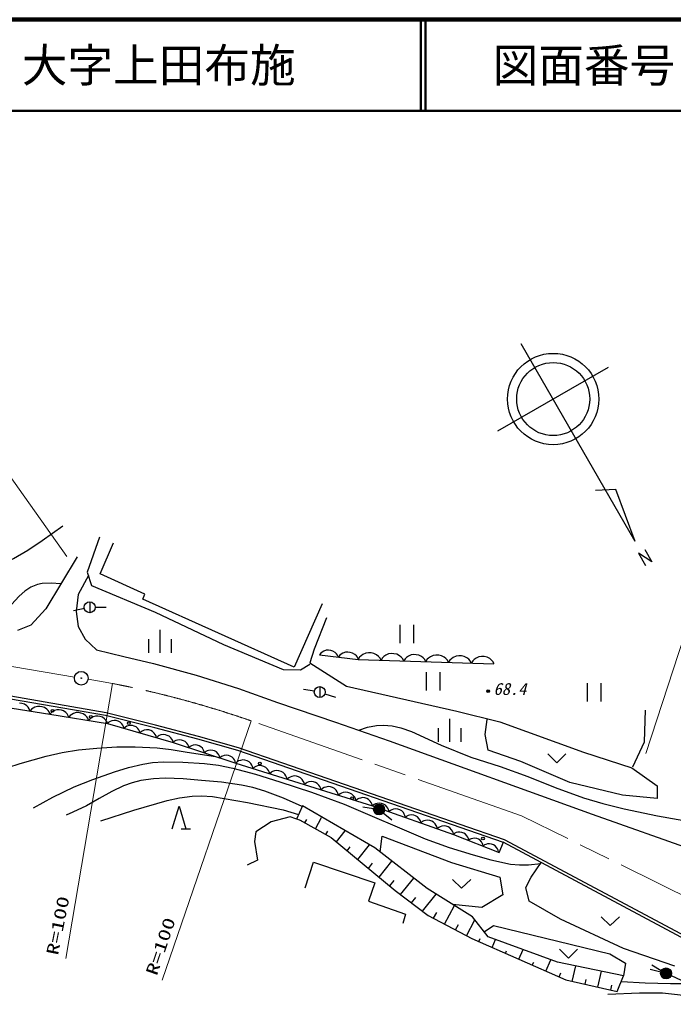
# Model space of a CAD drawing. Units: millimetres, scale not verified. Extents: x 40000 to 680000, y 20000 to 380000.
# Drawn here: x 464786 to 536424, y 272481 to 380000 of the extents above; entities that cross this region are included whole.
import ezdxf
from ezdxf.enums import TextEntityAlignment as Align

# ---------------------------------------------------------------- set-up
doc = ezdxf.new("R2010")
doc.units = ezdxf.units.MM
doc.header["$LTSCALE"] = 1000
doc.linetypes.add('CHAIN', pattern=[18.5, 12, -1.5, 3.5, -1.5])
for name, color, linetype, lineweight in [('M-BGD', 7, 'Continuous', 25), ('M-BMK', 2, 'CHAIN', 13), ('M-BMK-SRVR', 3, 'Continuous', 25), ('M-STR-HTXT', 7, 'Continuous', 13), ('M-TTL', 2, 'Continuous', 140), ('M-TTL-LINE', 7, 'Continuous', 50)]:
    doc.layers.add(name, color=color, linetype=linetype, lineweight=lineweight)
doc.layers.add('M-TTL-TXT', color=7, linetype='Continuous')
doc.styles.add('ＭＳ ゴシック', font='')
doc.styles.get('ＭＳ ゴシック').set_extended_font_data('MS Gothic')

msp = doc.modelspace()

# ---------------------------------------------------------------- linework, layer by layer
at = {"layer": 'M-BGD'}
for p, q in [((473525, 323327), (472203, 319493)), ((473603, 319316), (475064, 322683)), ((471077, 321179), (467662, 315464)), ((472203, 319493), (472665, 318038)), ((472317, 319134), (471189, 317030)), ((478494, 317093), (473603, 319316)), ((472665, 318038), (479637, 315124)), ((471189, 317030), (470999, 315188)), ((472465, 316248), (472465, 315048)), ((478303, 316522), (478494, 317093)), ((494880, 309090), (478303, 316522)), ((467662, 315464), (466029, 313682)), ((471880, 315518), (470708, 315257)), ((470999, 315188), (471189, 313536)), ((473065, 315648), (474265, 315648)), ((479637, 315124), (487132, 311567)), ((497929, 316013), (494880, 309090)), ((498425, 314486), (497046, 311038)), ((466029, 313682), (464545, 313088)), ((471189, 313536), (471952, 312139)), ((480146, 313154), (480146, 310654)), ((506453, 313715), (506453, 311715)), ((507973, 311715), (507973, 313715)), ((471952, 312139), (473222, 310996)), ((478896, 312154), (478896, 310654)), ((481396, 312154), (481396, 310654)), ((473222, 310996), (476207, 310234)), ((487132, 311567), (493674, 308836)), ((497046, 311038), (496586, 309543)), ((498105, 310830), (497924, 310724)), ((498370, 310927), (498105, 310830)), ((498625, 310940), (498370, 310927)), ((498875, 310912), (498625, 310940)), ((499121, 310841), (498875, 310912)), ((499357, 310688), (499121, 310841)), ((476207, 310234), (479446, 309471)), ((497785, 310613), (497636, 310418)), ((497636, 310418), (501888, 309936)), ((497924, 310724), (497785, 310613)), ((499510, 310544), (499357, 310688)), ((499621, 310404), (499510, 310544)), ((499722, 310182), (499621, 310404)), ((499878, 310385), (499722, 310182)), ((500024, 310502), (499878, 310385)), ((500214, 310613), (500024, 310502)), ((500491, 310714), (500214, 310613)), ((500759, 310728), (500491, 310714)), ((501021, 310698), (500759, 310728)), ((501278, 310625), (501021, 310698)), ((501526, 310464), (501278, 310625)), ((501686, 310313), (501526, 310464)), ((501802, 310167), (501686, 310313)), ((501908, 309934), (501802, 310167)), ((502046, 310181), (501888, 309936)), ((501888, 309936), (516747, 309454)), ((502200, 310326), (502046, 310181)), ((502405, 310469), (502200, 310326)), ((502710, 310610), (502405, 310469)), ((503011, 310650), (502710, 310610)), ((503311, 310640), (503011, 310650)), ((503609, 310580), (503311, 310640)), ((503904, 310421), (503609, 310580)), ((504099, 310264), (503904, 310421)), ((504244, 310110), (504099, 310264)), ((504386, 309855), (504244, 310110)), ((504544, 310100), (504386, 309855)), ((504699, 310245), (504544, 310100)), ((504904, 310388), (504699, 310245)), ((505209, 310529), (504904, 310388)), ((505510, 310569), (505209, 310529)), ((505810, 310559), (505510, 310569)), ((506108, 310499), (505810, 310559)), ((506403, 310340), (506108, 310499)), ((506598, 310183), (506403, 310340)), ((506743, 310029), (506598, 310183)), ((506885, 309774), (506743, 310029)), ((507037, 310009), (506885, 309774)), ((507185, 310148), (507037, 310009)), ((507382, 310286), (507185, 310148)), ((507674, 310421), (507382, 310286)), ((507964, 310459), (507674, 310421)), ((508252, 310450), (507964, 310459)), ((508538, 310393), (508252, 310450)), ((508821, 310239), (508538, 310393)), ((509008, 310089), (508821, 310239)), ((509148, 309941), (509008, 310089)), ((509284, 309696), (509148, 309941)), ((509442, 309941), (509284, 309696)), ((509597, 310086), (509442, 309941)), ((509801, 310229), (509597, 310086)), ((510106, 310370), (509801, 310229)), ((510407, 310410), (510106, 310370)), ((510707, 310400), (510407, 310410)), ((511006, 310340), (510707, 310400)), ((511301, 310181), (511006, 310340)), ((511496, 310024), (511301, 310181)), ((511641, 309870), (511496, 310024)), ((511782, 309615), (511641, 309870)), ((511940, 309860), (511782, 309615)), ((512095, 310005), (511940, 309860)), ((512300, 310148), (512095, 310005)), ((512605, 310289), (512300, 310148)), ((512906, 310329), (512605, 310289)), ((513206, 310319), (512906, 310329)), ((513504, 310259), (513206, 310319)), ((513799, 310100), (513504, 310259)), ((513994, 309943), (513799, 310100)), ((514139, 309789), (513994, 309943)), ((514281, 309534), (514139, 309789)), ((514439, 309779), (514281, 309534)), ((514594, 309924), (514439, 309779)), ((514799, 310067), (514594, 309924)), ((515103, 310207), (514799, 310067)), ((515405, 310248), (515103, 310207)), ((515705, 310238), (515405, 310248)), ((516003, 310178), (515705, 310238)), ((516298, 310019), (516003, 310178)), ((516493, 309862), (516298, 310019)), ((516638, 309707), (516493, 309862)), ((516780, 309453), (516638, 309707)), ((479446, 309471), (484146, 308201)), ((493674, 308836), (495579, 308773)), ((495579, 308773), (496595, 309408)), ((496586, 309543), (500609, 307014)), ((484146, 308201), (488783, 306740)), ((509345, 308530), (509345, 306530)), ((510865, 306530), (510865, 308530)), ((488783, 306740), (493039, 305216)), ((497086, 306451), (495902, 306648)), ((497678, 306952), (497678, 305752)), ((500609, 307014), (512680, 304255)), ((526993, 307333), (526993, 305333)), ((528513, 305333), (528513, 307333)), ((474211, 303773), (463778, 305595)), ((474273, 304067), (463828, 305891)), ((498247, 306163), (499385, 305783)), ((461491, 304967), (468103, 303943)), ((465043, 305115), (464771, 305157)), ((465309, 305027), (465043, 305115)), ((465561, 304849), (465309, 305027)), ((465721, 304684), (465561, 304849)), ((465837, 304527), (465721, 304684)), ((465938, 304278), (465837, 304527)), ((466102, 304476), (465938, 304278)), ((466252, 304586), (466102, 304476)), ((466447, 304689), (466252, 304586)), ((466728, 304779), (466447, 304689)), ((466995, 304782), (466728, 304779)), ((467256, 304742), (466995, 304782)), ((467510, 304658), (467256, 304742)), ((467751, 304487), (467510, 304658)), ((467905, 304330), (467751, 304487)), ((468015, 304179), (467905, 304330)), ((468591, 304331), (468405, 304234)), ((468860, 304415), (468591, 304331)), ((469116, 304416), (468860, 304415)), ((469365, 304375), (469116, 304416)), ((469607, 304293), (469365, 304375)), ((469835, 304128), (469607, 304293)), ((493039, 305216), (499390, 303056)), ((533257, 300922), (533372, 304370)), ((468112, 303942), (468015, 304179)), ((468261, 304130), (468103, 303943)), ((468103, 303943), (474412, 302914)), ((468405, 304234), (468261, 304130)), ((469980, 303977), (469835, 304128)), ((470085, 303832), (469980, 303977)), ((470175, 303605), (470085, 303832)), ((470341, 303801), (470175, 303605)), ((470492, 303910), (470341, 303801)), ((470687, 304012), (470492, 303910)), ((470969, 304100), (470687, 304012)), ((471237, 304100), (470969, 304100)), ((471497, 304058), (471237, 304100)), ((471751, 303972), (471497, 304058)), ((471990, 303799), (471751, 303972)), ((472143, 303641), (471990, 303799)), ((472252, 303489), (472143, 303641)), ((472346, 303251), (472252, 303489)), ((472505, 303438), (472346, 303251)), ((472649, 303542), (472505, 303438)), ((472835, 303639), (472649, 303542)), ((473104, 303723), (472835, 303639)), ((473360, 303724), (473104, 303723)), ((473609, 303683), (473360, 303724)), ((473850, 303601), (473609, 303683)), ((474079, 303436), (473850, 303601)), ((474224, 303285), (474079, 303436)), ((479587, 302450), (474211, 303773)), ((474328, 303140), (474224, 303285)), ((479661, 302741), (474273, 304067)), ((474893, 303210), (474715, 303143)), ((475144, 303256), (474893, 303210)), ((475373, 303229), (475144, 303256)), ((475592, 303166), (475373, 303229)), ((511891, 303416), (511891, 300916)), ((512680, 304255), (517393, 303106)), ((515783, 301726), (516013, 303336)), ((474419, 302913), (474328, 303140)), ((474574, 303065), (474412, 302914)), ((474412, 302914), (481611, 300832)), ((474715, 303143), (474574, 303065)), ((475801, 303066), (475592, 303166)), ((475988, 302893), (475801, 303066)), ((476102, 302741), (475988, 302893)), ((476180, 302600), (476102, 302741)), ((476237, 302386), (476180, 302600)), ((476391, 302529), (476237, 302386)), ((476524, 302603), (476391, 302529)), ((476693, 302667), (476524, 302603)), ((476930, 302710), (476693, 302667)), ((477148, 302685), (476930, 302710)), ((477355, 302625), (477148, 302685)), ((477553, 302530), (477355, 302625)), ((477730, 302367), (477553, 302530)), ((477839, 302223), (477730, 302367)), ((477912, 302089), (477839, 302223)), ((478447, 302182), (478270, 302115)), ((478698, 302228), (478447, 302182)), ((478928, 302201), (478698, 302228)), ((479147, 302138), (478928, 302201)), ((479355, 302038), (479147, 302138)), ((484307, 301208), (479587, 302450)), ((484386, 301497), (479661, 302741)), ((499390, 303056), (505297, 301024)), ((510641, 302416), (510641, 300916)), ((513141, 302416), (513141, 300916)), ((517393, 303106), (526589, 299772)), ((477966, 301886), (477912, 302089)), ((478128, 302037), (477966, 301886)), ((478270, 302115), (478128, 302037)), ((479542, 301865), (479355, 302038)), ((479657, 301714), (479542, 301865)), ((479735, 301573), (479657, 301714)), ((479791, 301358), (479735, 301573)), ((479954, 301509), (479791, 301358)), ((480095, 301587), (479954, 301509)), ((480273, 301654), (480095, 301587)), ((480523, 301701), (480273, 301654)), ((480753, 301674), (480523, 301701)), ((480972, 301610), (480753, 301674)), ((481180, 301511), (480972, 301610)), ((481368, 301338), (481180, 301511)), ((481482, 301186), (481368, 301338)), ((481560, 301045), (481482, 301186)), ((482077, 301096), (481906, 301038)), ((482316, 301131), (482077, 301096)), ((482532, 301098), (482316, 301131)), ((482737, 301030), (482532, 301098)), ((488689, 299967), (484307, 301208)), ((488779, 300254), (484386, 301497)), ((516128, 300002), (515783, 301726)), ((481617, 300831), (481560, 301045)), ((481770, 300969), (481611, 300832)), ((481611, 300832), (488463, 298577)), ((481906, 301038), (481770, 300969)), ((482931, 300928), (482737, 301030)), ((483102, 300758), (482931, 300928)), ((483206, 300611), (483102, 300758)), ((483274, 300474), (483206, 300611)), ((483321, 300270), (483274, 300474)), ((483480, 300407), (483321, 300270)), ((483616, 300476), (483480, 300407)), ((483786, 300533), (483616, 300476)), ((484025, 300568), (483786, 300533)), ((484242, 300535), (484025, 300568)), ((484447, 300467), (484242, 300535)), ((484641, 300366), (484447, 300467)), ((484812, 300195), (484641, 300366)), ((484915, 300048), (484812, 300195)), ((484984, 299912), (484915, 300048)), ((485735, 300005), (485496, 299970)), ((485952, 299972), (485735, 300005)), ((517921, 290181), (488779, 300254)), ((505297, 301024), (527510, 292993)), ((519692, 298737), (516128, 300002)), ((531992, 298163), (533257, 300922)), ((485030, 299707), (484984, 299912)), ((485189, 299844), (485030, 299707)), ((485326, 299913), (485189, 299844)), ((485496, 299970), (485326, 299913)), ((486157, 299905), (485952, 299972)), ((486351, 299803), (486157, 299905)), ((486522, 299633), (486351, 299803)), ((486625, 299485), (486522, 299633)), ((486694, 299349), (486625, 299485)), ((486740, 299144), (486694, 299349)), ((486899, 299281), (486740, 299144)), ((487035, 299350), (486899, 299281)), ((487206, 299408), (487035, 299350)), ((487445, 299443), (487206, 299408)), ((487661, 299409), (487445, 299443)), ((487867, 299342), (487661, 299409)), ((488060, 299240), (487867, 299342)), ((488232, 299070), (488060, 299240)), ((488335, 298922), (488232, 299070)), ((488404, 298786), (488335, 298922)), ((517823, 289897), (488689, 299967)), ((489241, 298921), (488976, 298878)), ((489482, 298888), (489241, 298921)), ((522654, 299574), (523654, 298614)), ((523654, 298614), (524654, 299574)), ((526589, 299772), (531877, 298048)), ((488450, 298581), (488404, 298786)), ((488637, 298732), (488463, 298577)), ((488463, 298577), (503468, 293893)), ((488787, 298811), (488637, 298732)), ((488976, 298878), (488787, 298811)), ((489711, 298816), (489482, 298888)), ((489928, 298706), (489711, 298816)), ((490121, 298520), (489928, 298706)), ((490238, 298358), (490121, 298520)), ((490317, 298208), (490238, 298358)), ((490372, 297981), (490317, 298208)), ((490538, 298129), (490372, 297981)), ((490680, 298203), (490538, 298129)), ((490859, 298267), (490680, 298203)), ((491111, 298308), (490859, 298267)), ((491340, 298276), (491111, 298308)), ((491558, 298208), (491340, 298276)), ((491764, 298104), (491558, 298208)), ((491948, 297927), (491764, 298104)), ((492059, 297773), (491948, 297927)), ((525095, 296438), (519692, 298737)), ((531877, 298048), (534636, 296093)), ((492134, 297630), (492059, 297773)), ((492186, 297415), (492134, 297630)), ((492360, 297570), (492186, 297415)), ((492510, 297649), (492360, 297570)), ((492699, 297716), (492510, 297649)), ((492964, 297759), (492699, 297716)), ((493205, 297726), (492964, 297759)), ((493434, 297654), (493205, 297726)), ((493651, 297544), (493434, 297654)), ((493844, 297358), (493651, 297544)), ((493961, 297196), (493844, 297358)), ((494040, 297046), (493961, 297196)), ((494095, 296819), (494040, 297046)), ((494269, 296974), (494095, 296819)), ((494419, 297053), (494269, 296974)), ((494608, 297120), (494419, 297053)), ((494873, 297163), (494608, 297120)), ((495114, 297130), (494873, 297163)), ((495343, 297058), (495114, 297130)), ((495560, 296948), (495343, 297058)), ((495753, 296762), (495560, 296948)), ((495870, 296600), (495753, 296762)), ((495949, 296450), (495870, 296600)), ((496004, 296223), (495949, 296450)), ((496170, 296371), (496004, 296223)), ((496312, 296445), (496170, 296371)), ((496491, 296509), (496312, 296445)), ((496743, 296550), (496491, 296509)), ((496972, 296518), (496743, 296550)), ((497190, 296450), (496972, 296518)), ((497396, 296346), (497190, 296450)), ((497580, 296169), (497396, 296346)), ((497691, 296015), (497580, 296169)), ((497766, 295872), (497691, 296015)), ((497818, 295657), (497766, 295872)), ((497992, 295812), (497818, 295657)), ((498142, 295891), (497992, 295812)), ((498331, 295958), (498142, 295891)), ((498596, 296001), (498331, 295958)), ((498837, 295968), (498596, 296001)), ((499066, 295896), (498837, 295968)), ((499283, 295786), (499066, 295896)), ((499476, 295600), (499283, 295786)), ((530843, 295059), (525095, 296438)), ((534636, 296093), (534636, 294714)), ((499593, 295438), (499476, 295600)), ((499672, 295288), (499593, 295438)), ((499727, 295061), (499672, 295288)), ((499901, 295216), (499727, 295061)), ((500051, 295295), (499901, 295216)), ((500240, 295362), (500051, 295295)), ((500505, 295405), (500240, 295362)), ((500746, 295372), (500505, 295405)), ((500975, 295300), (500746, 295372)), ((501192, 295190), (500975, 295300)), ((501385, 295004), (501192, 295190)), ((501502, 294842), (501385, 295004)), ((501581, 294692), (501502, 294842)), ((501636, 294465), (501581, 294692)), ((501802, 294613), (501636, 294465)), ((501944, 294687), (501802, 294613)), ((502123, 294751), (501944, 294687)), ((502375, 294792), (502123, 294751)), ((502604, 294760), (502375, 294792)), ((502822, 294692), (502604, 294760)), ((503028, 294588), (502822, 294692)), ((534636, 294714), (530843, 295059)), ((481506, 291373), (482256, 293873)), ((482256, 293873), (483006, 291373)), ((495781, 293909), (495116, 292446)), ((503713, 289311), (495781, 293909)), ((503579, 293583), (502393, 293765)), ((503212, 294411), (503028, 294588)), ((503323, 294257), (503212, 294411)), ((503398, 294114), (503323, 294257)), ((503450, 293899), (503398, 294114)), ((503639, 294035), (503468, 293893)), ((503468, 293893), (512315, 290771)), ((503785, 294104), (503639, 294035)), ((503966, 294161), (503785, 294104)), ((504219, 294193), (503966, 294161)), ((504446, 294153), (504219, 294193)), ((504661, 294077), (504446, 294153)), ((504864, 293965), (504661, 294077)), ((505041, 293782), (504864, 293965)), ((505146, 293624), (505041, 293782)), ((505216, 293478), (505146, 293624)), ((505758, 293529), (505576, 293472)), ((506010, 293560), (505758, 293529)), ((506238, 293520), (506010, 293560)), ((494433, 292703), (492367, 292139)), ((495681, 292235), (494433, 292703)), ((497192, 291386), (497883, 292617)), ((504640, 293117), (505577, 292367)), ((505260, 293261), (505216, 293478)), ((505431, 293402), (505260, 293261)), ((505576, 293472), (505431, 293402)), ((506453, 293444), (506238, 293520)), ((506655, 293333), (506453, 293444)), ((506833, 293149), (506655, 293333)), ((506938, 292991), (506833, 293149)), ((507007, 292846), (506938, 292991)), ((507052, 292629), (507007, 292846)), ((507213, 292762), (507052, 292629)), ((507351, 292828), (507213, 292762)), ((507523, 292882), (507351, 292828)), ((507763, 292912), (507523, 292882)), ((507978, 292874), (507763, 292912)), ((508182, 292802), (507978, 292874)), ((508374, 292697), (508182, 292802)), ((508541, 292523), (508374, 292697)), ((508641, 292373), (508541, 292523)), ((527510, 292993), (542823, 287565)), ((492367, 292139), (490676, 291059)), ((495473, 292351), (498910, 290421)), ((496046, 292030), (496254, 292400)), ((508707, 292235), (508641, 292373)), ((508749, 292030), (508707, 292235)), ((508920, 292171), (508749, 292030)), ((509065, 292240), (508920, 292171)), ((509247, 292297), (509065, 292240)), ((509500, 292329), (509247, 292297)), ((509727, 292289), (509500, 292329)), ((509942, 292213), (509727, 292289)), ((510145, 292101), (509942, 292213)), ((510322, 291918), (510145, 292101)), ((510427, 291760), (510322, 291918)), ((510497, 291614), (510427, 291760)), ((510541, 291397), (510497, 291614)), ((510712, 291538), (510541, 291397)), ((510857, 291608), (510712, 291538)), ((511038, 291665), (510857, 291608)), ((511291, 291696), (511038, 291665)), ((511519, 291656), (511291, 291696)), ((511734, 291581), (511519, 291656)), ((511936, 291469), (511734, 291581)), ((512113, 291285), (511936, 291469)), ((482506, 291373), (483506, 291373)), ((490676, 291059), (490535, 289979)), ((498337, 290743), (498544, 291110)), ((498910, 290421), (505926, 284629)), ((499501, 289947), (500466, 291152)), ((504302, 288852), (504518, 290576)), ((504518, 290576), (512105, 287702)), ((512219, 291127), (512113, 291285)), ((512288, 290982), (512219, 291127)), ((512332, 290765), (512288, 290982)), ((512482, 290899), (512315, 290771)), ((512315, 290771), (517346, 288776)), ((512622, 290960), (512482, 290899)), ((512795, 291008), (512622, 290960)), ((513036, 291029), (512795, 291008)), ((513250, 290983), (513036, 291029)), ((513451, 290904), (513250, 290983)), ((513639, 290792), (513451, 290904)), ((513800, 290612), (513639, 290792)), ((513895, 290459), (513800, 290612)), ((513956, 290319), (513895, 290459)), ((513991, 290112), (513956, 290319)), ((514444, 290336), (514280, 290291)), ((514671, 290356), (514444, 290336)), ((514873, 290313), (514671, 290356)), ((515063, 290238), (514873, 290313)), ((490535, 289979), (490864, 287960)), ((500663, 288974), (501019, 289419)), ((501831, 288010), (503136, 289638)), ((509461, 284828), (503713, 289311)), ((514148, 290233), (513991, 290112)), ((514280, 290291), (514148, 290233)), ((515241, 290132), (515063, 290238)), ((515393, 289962), (515241, 290132)), ((515482, 289818), (515393, 289962)), ((515540, 289685), (515482, 289818)), ((515573, 289490), (515540, 289685)), ((515739, 289618), (515573, 289490)), ((515879, 289679), (515739, 289618)), ((516053, 289727), (515879, 289679)), ((516293, 289748), (516053, 289727)), ((516507, 289703), (516293, 289748)), ((516708, 289623), (516507, 289703)), ((516896, 289511), (516708, 289623)), ((517058, 289331), (516896, 289511)), ((517152, 289178), (517058, 289331)), ((517346, 288776), (517793, 289909)), ((540962, 277522), (517779, 289916)), ((541090, 277794), (517921, 290181)), ((517213, 289038), (517152, 289178)), ((517248, 288831), (517213, 289038)), ((490864, 287960), (489737, 287396)), ((496085, 284912), (496980, 287737)), ((496980, 287737), (503713, 285477)), ((502999, 287045), (503451, 287609)), ((504168, 286081), (505585, 287851)), ((512105, 287702), (517393, 286092)), ((520841, 286092), (521946, 287688)), ((517393, 286092), (517738, 284138)), ((520267, 284943), (520841, 286092)), ((503713, 285477), (503007, 283452)), ((505336, 285116), (505823, 285725)), ((506525, 284178), (507974, 285987)), ((512213, 285822), (513213, 284862)), ((513213, 284862), (514213, 285822)), ((520612, 283448), (520267, 284943)), ((505926, 284629), (509552, 281898)), ((508946, 282354), (510437, 284215)), ((514404, 281724), (509461, 284828)), ((517738, 284138), (515439, 282759)), ((503007, 283452), (507056, 282040)), ((507736, 283266), (508195, 283840)), ((511353, 280945), (512424, 282968)), ((515439, 282759), (512204, 283105)), ((524060, 281494), (520612, 283448)), ((507056, 282040), (506774, 281004)), ((509552, 281898), (514354, 279356)), ((510152, 281581), (510487, 282214)), ((516128, 279540), (514404, 281724)), ((528512, 281747), (529512, 280787)), ((529512, 280787), (530512, 281747)), ((512553, 280309), (512861, 280889)), ((513754, 279674), (514665, 281394)), ((515697, 280086), (516703, 280804)), ((516703, 280804), (529463, 277701)), ((530958, 278275), (524060, 281494)), ((514354, 279356), (524635, 274827)), ((515089, 279032), (515243, 279384)), ((523715, 276781), (516128, 279540)), ((516557, 278385), (516937, 279246)), ((518026, 277738), (518153, 278026)), ((519495, 277091), (519960, 278147)), ((523928, 278182), (524928, 277222)), ((524928, 277222), (525928, 278182)), ((529463, 277701), (531187, 276666)), ((536590, 276321), (530958, 278275)), ((520963, 276444), (521116, 276790)), ((522432, 275797), (522983, 277047)), ((530958, 275287), (523715, 276781)), ((525339, 274669), (525720, 276367)), ((531187, 276666), (530958, 275287)), ((535102, 275834), (534059, 276428)), ((535103, 275835), (534062, 276432)), ((523901, 275150), (524094, 275588)), ((528155, 274036), (528548, 275784)), ((530268, 273562), (530958, 275287)), ((535042, 275683), (533877, 275974)), ((536173, 275297), (537273, 274816)), ((524635, 274827), (530268, 273562)), ((526747, 274352), (526863, 274869)), ((529564, 273720), (529683, 274252)), ((532695, 273373), (529257, 273245)), ((535242, 273373), (532695, 273373)), ((538807, 272991), (535242, 273373))]:
    msp.add_line(p, q, dxfattribs=at)
for points in [[(446239, 319560), (447406, 319861), (448615, 320051), (449598, 320084), (450785, 320011), (453778, 319542), (456957, 319150), (458158, 319159), (459296, 319277), (460446, 319513), (461569, 319855), (462851, 320369), (464106, 320990), (465688, 321913), (467244, 322938), (469505, 324543)], [(469283, 318200), (468262, 318288), (467269, 318258), (466757, 318151), (466029, 317856), (465348, 317418), (464719, 316866), (463896, 315963), (462993, 315202), (462536, 315037), (461952, 314991), (461079, 315070)], [(501958, 302173), (502910, 302501), (503891, 302707), (504655, 302742), (505613, 302652), (506572, 302437), (507724, 302048), (510989, 300552), (514217, 299210), (517439, 298186), (520493, 297106), (523466, 295917), (526591, 294778), (528697, 294142), (531026, 293555), (534669, 292807), (538608, 292104)], [(462088, 297641), (464860, 298540), (467706, 299351), (469465, 299733), (471246, 300014), (473245, 300227), (475442, 300350), (477447, 300362), (479848, 300258), (481389, 300080), (483160, 299759), (486235, 299310)], [(466316, 293683), (468432, 294827), (470768, 295960), (472808, 296774), (475197, 297607), (476729, 298093), (478282, 298476), (479361, 298637), (480557, 298708), (482657, 298686), (485054, 298550), (486581, 298336), (488148, 298011), (490629, 297359), (493306, 296541), (496780, 295380), (500349, 294075), (509232, 290275), (511871, 289331), (514484, 288513), (516416, 287991), (518573, 287522), (519565, 287416), (520553, 287435), (521890, 287588)], [(495741, 293822), (493716, 294719), (491663, 295510), (490328, 295907), (489089, 296177), (486910, 296481), (484721, 296685), (482724, 296852), (480726, 296915), (479466, 296852), (478072, 296660), (477104, 296422), (476162, 296083), (474906, 295479), (473507, 294686), (472106, 293892), (470631, 293189), (469878, 292879)], [(473693, 292243), (477297, 293416), (480943, 294483), (482321, 294781), (483706, 294963), (484717, 294999), (485905, 294923), (489763, 294254), (493683, 293465), (495344, 292948)], [(530741, 274652), (533332, 274495), (536105, 274433), (537713, 274424), (539402, 274302), (542116, 273775), (544812, 273358), (545204, 273268), (545720, 273024), (546262, 272481)]]:
    msp.add_lwpolyline(points, dxfattribs=at)
for centre, radius in [((472465, 315648), 600), ((497678, 306352), 600), ((516122, 306460), 150), ((516122, 306460), 90), ((516122, 306460), 30), ((468387, 304300), 150), ((472577, 303630), 150), ((476766, 302959), 150), ((491094, 298519), 150), ((501232, 294748), 150), ((504172, 293492), 600), ((504172, 293492), 528), ((504172, 293492), 456), ((504172, 293492), 384), ((504172, 293492), 312), ((504172, 293492), 240), ((504172, 293492), 168), ((504172, 293492), 96), ((504172, 293492), 24), ((515560, 290308), 150), ((535624, 275537), 600), ((535624, 275537), 528), ((535624, 275537), 456), ((535624, 275537), 384), ((535624, 275537), 312), ((535624, 275537), 240), ((535624, 275537), 168), ((535624, 275537), 96), ((535624, 275537), 24)]:
    msp.add_circle(centre, radius, dxfattribs=at)
at = {"layer": 'M-BMK'}
for p, q in [((470801, 308001), (455537, 310585)), ((474978, 307294), (472280, 307751)), ((519768, 292815), (490141, 303206)), ((541448, 282115), (519768, 292815))]:
    msp.add_line(p, q, dxfattribs=at)
msp.add_arc((453779, 198502), 110838, 70.84878, 78.97396, dxfattribs=at)
at = {"layer": 'M-BMK-SRVR'}
for p, q in [((532254, 322862), (519754, 344512)), ((517192, 334950), (529316, 341950)), ((530120, 328558), (527888, 328424)), ((532254, 322862), (530120, 328558)), ((534054, 320616), (532587, 321556)), ((532587, 321556), (533369, 320219)), ((533283, 321953), (534054, 320616))]:
    msp.add_line(p, q, dxfattribs=at)
for centre, radius in [((523254, 338450), 5000), ((523254, 338450), 4000), ((471541, 307876), 750), ((471541, 307876), 30)]:
    msp.add_circle(centre, radius, dxfattribs=at)
at = {"layer": 'M-STR-HTXT'}
for p, q in [((460943, 333891), (469965, 321189)), ((539274, 317642), (533404, 299624)), ((469849, 277190), (474978, 307294)), ((490141, 303206), (480404, 274812))]:
    msp.add_line(p, q, dxfattribs=at)
at = {"layer": 'M-TTL'}
msp.add_line((680000, 380000), (40000, 380000), dxfattribs=at)
at = {"layer": 'M-TTL-LINE'}
for p, q in [((508747, 380000), (508747, 370000)), ((509247, 380000), (509247, 370000)), ((40000, 370000), (680000, 370000))]:
    msp.add_line(p, q, dxfattribs=at)

# ---------------------------------------------------------------- texts
at = {"layer": 'M-BGD', "style": 'ＭＳ ゴシック', "oblique": 15}
msp.add_text('68.4', height=1320, dxfattribs=at).set_placement((516714, 305644), align=Align.BOTTOM_LEFT)
at = {"layer": 'M-STR-HTXT', "style": 'ＭＳ ゴシック', "width": 1.45}
for rotation, p in [(78.7, (469371, 277388)), (71.4, (480197, 275091))]:
    msp.add_text('R=100', height=1320, rotation=rotation, dxfattribs=at).set_placement(p, align=Align.BOTTOM_LEFT)
at = {"layer": 'M-TTL-TXT', "style": 'ＭＳ ゴシック'}
msp.add_text('熊毛郡田布施町大字別府\u3000大字上田布施', height=3666, dxfattribs=at).set_placement((405024, 375000), align=Align.MIDDLE_LEFT)
msp.add_text('図面番号', height=3666, dxfattribs=at).set_placement((526622, 375000), align=Align.MIDDLE_CENTER)

doc.saveas('drawing.dxf')
